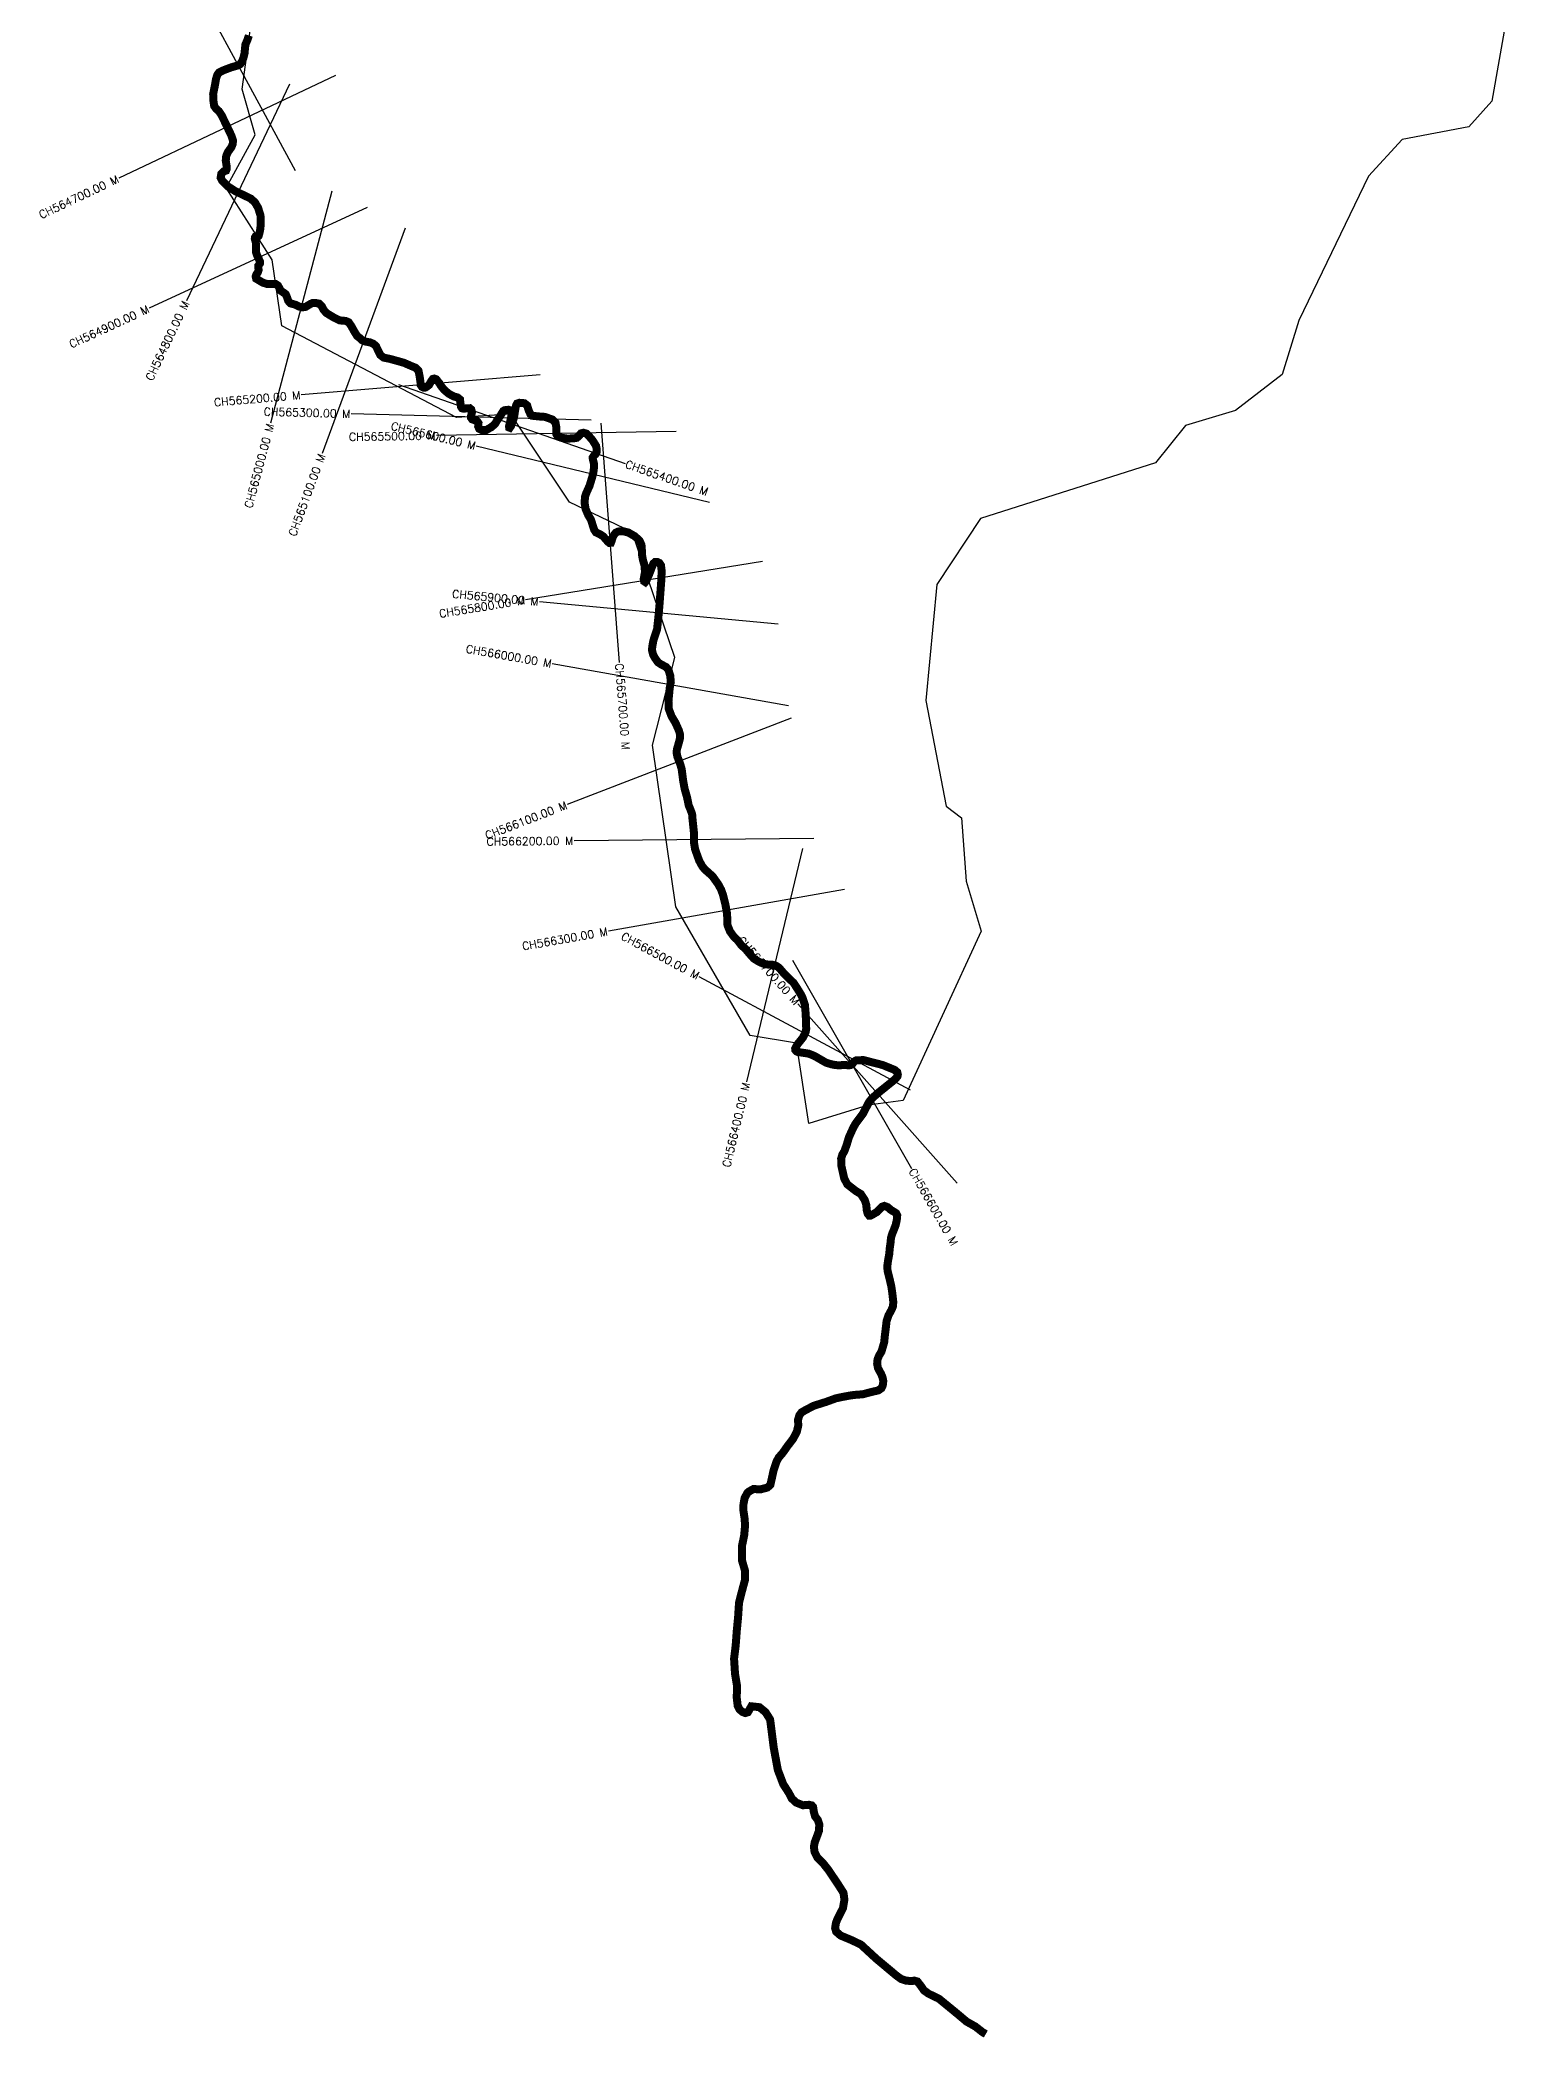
# Model space of a CAD drawing. Header units: metres. Extents: x 319160 to 322474, y 1846618 to 1853758.
# Drawn here: x 319762 to 321617, y 1846618 to 1849115 of the extents above; entities that cross this region are included whole.
import ezdxf
from ezdxf.enums import TextEntityAlignment as Align

# ---------------------------------------------------------------- set-up
doc = ezdxf.new("R2010")
doc.units = ezdxf.units.M
for name, color, linetype in [('CS', 134, 'Continuous'), ('CSMark', 6, 'Continuous'), ('UNPROTECTED', 10, 'Continuous')]:
    doc.layers.add(name, color=color, linetype=linetype)
doc.styles.get("Standard").update_dxf_attribs({"font": 'simplex.shx'})

msp = doc.modelspace()

# ---------------------------------------------------------------- linework, layer by layer
at = {"color": 6, "flags": 128}
msp.add_lwpolyline([(321616.9, 1849261.6), (321577.9, 1849038.7), (321549.3, 1849006.5), (321465.9, 1848990.6), (321423.8, 1848945), (321336.6, 1848764.5), (321315.6, 1848697.1), (321257.5, 1848652.1), (321195, 1848633.3), (321157.1, 1848586.5), (320938.4, 1848517), (320884, 1848434.7), (320870.2, 1848289.5), (320895.5, 1848157.4), (320914.9, 1848142.8), (320920.4, 1848063.7), (320939.1, 1848001.4), (320841.8, 1847789.5), (320797.9, 1847783.8), (320723.6, 1847760.8), (320708.3, 1847861.4), (320650.4, 1847870.9), (320557.3, 1848031.7), (320528.2, 1848233.6), (320556.4, 1848343.1), (320502.8, 1848499.8), (320424.4, 1848537.6), (320351.2, 1848647.3), (320283.4, 1848643.1), (320064.9, 1848758), (320052.9, 1848840.5), (319995.3, 1848930.1), (320031.4, 1848996.7), (320015.2, 1849053.8), (320027.9, 1849144.7)], dxfattribs=at)
at = {"layer": 'CS'}
for p, q in [((320081.8, 1848951.7), (319938.9, 1849215.4)), ((320132.1, 1849070.7), (319860.8, 1848942.5)), ((320074.5, 1849060), (319945.5, 1848789.1)), ((320127.3, 1848926.2), (320050.6, 1848636.2)), ((320171.4, 1848905.8), (319899.1, 1848780)), ((320218.9, 1848879.8), (320115.3, 1848598.3)), ((320388, 1848696.6), (320089, 1848671.4)), ((320210.6, 1848684.3), (320494, 1848585.9)), ((320451.4, 1848639.8), (320151.5, 1848647.8)), ((320558.1, 1848625.6), (320258.1, 1848620.7)), ((320463.8, 1848636.1), (320486.7, 1848337)), ((320599.6, 1848537.2), (320308, 1848607.4)), ((320665.7, 1848463.4), (320369.6, 1848415.3)), ((320685.5, 1848384.8), (320386.8, 1848412.8)), ((320698.3, 1848282.9), (320402.9, 1848335.3)), ((320701.7, 1848267.3), (320421.7, 1848159.5)), ((320730.1, 1848117.1), (320430.2, 1848114.3)), ((320715.8, 1848104.5), (320645.8, 1847812.8)), ((320768.5, 1848053.4), (320473.1, 1848001.2)), ((320703.4, 1847965.1), (320852.2, 1847704.6)), ((320851.1, 1847802.4), (320586.8, 1847944.3)), ((320909.2, 1847686.2), (320710.2, 1847910.6))]:
    msp.add_line(p, q, dxfattribs=at)
at = {"layer": 'UNPROTECTED', "const_width": 10, "flags": 128}
msp.add_lwpolyline([(320023.6, 1849120.7), (320021.9, 1849115.4), (320019.3, 1849109.5), (320018.8, 1849105.4), (320018.2, 1849098.4), (320016.7, 1849092.6), (320014.9, 1849088.2), (320012.8, 1849084.9), (320010, 1849083.3), (320001.8, 1849081), (319991.8, 1849077.2), (319986.3, 1849074.5), (319984.1, 1849071.4), (319982.5, 1849066.3), (319980.9, 1849057.2), (319978.9, 1849047.5), (319979.3, 1849038.7), (319980.2, 1849032.6), (319982.6, 1849029.1), (319986, 1849026.2), (319989.6, 1849020.8), (319995.5, 1849008.6), (320001.9, 1848995.1), (320003.6, 1848990), (320003.5, 1848985.4), (320001.8, 1848981.1), (319997.3, 1848975), (319995.2, 1848969.9), (319994.7, 1848964.3), (319995.8, 1848957.2), (319995.8, 1848953.8), (319995, 1848951.8), (319992.2, 1848950.9), (319989.1, 1848947.7), (319988.3, 1848942.8), (319990.4, 1848938.9), (319997, 1848932.3), (320006.8, 1848926), (320019, 1848920.2), (320025.8, 1848916.9), (320031.1, 1848912.2), (320035.1, 1848905.4), (320038.1, 1848895.9), (320038.5, 1848887.3), (320038, 1848879.6), (320036.9, 1848873.9), (320035.7, 1848870), (320035.1, 1848869.5), (320034.3, 1848869.3), (320032.9, 1848869.2), (320031.6, 1848869), (320031.2, 1848868.3), (320031, 1848866.7), (320032.2, 1848862.3), (320032.5, 1848859.1), (320032.5, 1848849.9), (320033.9, 1848845.8), (320035.9, 1848841.5), (320037.6, 1848838), (320037.4, 1848835.6), (320035.5, 1848833.1), (320035.5, 1848830.3), (320035.8, 1848827.5), (320034.9, 1848824.9), (320032.8, 1848821.7), (320032.1, 1848819.4), (320032.7, 1848816.8), (320041, 1848811.8), (320046.4, 1848810.1), (320052.3, 1848810.1), (320057, 1848810.1), (320060.1, 1848808), (320063.4, 1848801.8), (320066.7, 1848799.5), (320069.7, 1848797.3), (320071.2, 1848793.7), (320072.7, 1848789.1), (320075.7, 1848785.9), (320081.7, 1848784.2), (320086.2, 1848782), (320090.2, 1848780.9), (320094.6, 1848781.5), (320100.6, 1848785.2), (320103.5, 1848786.4), (320106.9, 1848786.4), (320111.3, 1848785.6), (320114.5, 1848782.7), (320117, 1848777.9), (320120.3, 1848774), (320124, 1848771.7), (320130, 1848768.1), (320136.9, 1848764.7), (320141, 1848764.2), (320144.4, 1848764), (320148.4, 1848762.3), (320151.5, 1848757.8), (320155.4, 1848750.8), (320158.9, 1848745.2), (320162.6, 1848742.3), (320165.4, 1848739.7), (320169.5, 1848738.1), (320175.2, 1848737.1), (320179.4, 1848735.3), (320182.7, 1848732.2), (320185.2, 1848726.9), (320188, 1848721.3), (320192.1, 1848718.1), (320199.6, 1848716.6), (320210.4, 1848713.6), (320217.5, 1848711.6), (320225.5, 1848708.1), (320232.3, 1848705.3), (320235.6, 1848701.9), (320237, 1848695.4), (320238.1, 1848688), (320238.5, 1848683.7), (320239.9, 1848681.6), (320242.1, 1848680.5), (320244.5, 1848680.7), (320248.9, 1848683.9), (320251.5, 1848688.5), (320253.7, 1848691.5), (320255.5, 1848691.9), (320257.9, 1848691), (320260.2, 1848688), (320262, 1848685.8), (320263.8, 1848682.7), (320268, 1848677.6), (320273.6, 1848672.9), (320279.7, 1848669.6), (320284.4, 1848668.3), (320287.6, 1848665.8), (320288.1, 1848661.3), (320288.9, 1848656.6), (320290.2, 1848654.7), (320292.5, 1848654.2), (320295.8, 1848654.8), (320299.7, 1848654.9), (320301.7, 1848653.2), (320302.6, 1848650.1), (320301.5, 1848645.7), (320301.4, 1848642.9), (320302.7, 1848641), (320305.6, 1848640), (320309.3, 1848638.3), (320310.7, 1848636.2), (320310.3, 1848632.1), (320311.6, 1848629.2), (320315, 1848627.5), (320320.4, 1848627.6), (320326.6, 1848631.1), (320331.4, 1848635.2), (320334.1, 1848639.7), (320338.4, 1848646.1), (320340.9, 1848650), (320341.7, 1848651.4), (320343.2, 1848652.3), (320345.8, 1848652.7), (320348.3, 1848652.9), (320351.3, 1848651.9), (320351.9, 1848650.4), (320352.3, 1848647.1), (320349.9, 1848636), (320348.9, 1848632.1), (320349.1, 1848630.7), (320349.9, 1848630.4), (320351.4, 1848632.6), (320355.1, 1848643.2), (320356.9, 1848654.9), (320357.8, 1848658.6), (320359, 1848660.7), (320361.9, 1848661.6), (320368.1, 1848661.1), (320371.6, 1848658.3), (320373.8, 1848651.3), (320375.7, 1848647.4), (320377.9, 1848645.4), (320385.7, 1848644.6), (320393.7, 1848644), (320402.9, 1848640.8), (320407, 1848636.8), (320407.9, 1848631.7), (320408, 1848627), (320408.1, 1848622.5), (320409.4, 1848620.1), (320414, 1848618), (320421.8, 1848616.9), (320429.3, 1848617.1), (320433.7, 1848617.9), (320436.2, 1848620), (320438.9, 1848623.4), (320441.9, 1848624.2), (320445.6, 1848623.1), (320449.1, 1848619.7), (320453.3, 1848614.8), (320457.7, 1848607.8), (320458.5, 1848604.2), (320458.6, 1848600.8), (320458.1, 1848599.1), (320457.1, 1848597.4), (320455, 1848595.5), (320453.6, 1848593.4), (320453.7, 1848591), (320454.5, 1848588), (320455.2, 1848584.9), (320455.2, 1848581), (320454.4, 1848574.8), (320453.1, 1848569.4), (320449.6, 1848557.9), (320445.1, 1848547.9), (320443.8, 1848543.7), (320443.5, 1848535.9), (320444.7, 1848528.8), (320447.9, 1848521.3), (320451.3, 1848515.6), (320453.4, 1848509.1), (320455.4, 1848502.9), (320457.6, 1848499.6), (320462.9, 1848497.1), (320466.7, 1848494.7), (320471.1, 1848489.6), (320472.3, 1848488.2), (320474.4, 1848486.5), (320476.3, 1848486.6), (320477.1, 1848488.5), (320478.3, 1848493), (320480.3, 1848496.9), (320482.8, 1848499.5), (320485.3, 1848500.7), (320490.9, 1848501.2), (320498.2, 1848499.4), (320506.2, 1848494.8), (320512, 1848489.4), (320514.5, 1848484.2), (320515.2, 1848475.5), (320515.2, 1848471.6), (320516.3, 1848465.3), (320518.4, 1848458.1), (320518.9, 1848449.9), (320517.3, 1848441.3), (320517.8, 1848438.6), (320519.3, 1848437.6), (320520.5, 1848439), (320524.1, 1848447.2), (320527.8, 1848456.9), (320529.4, 1848460.7), (320531.6, 1848462.7), (320534.5, 1848462.6), (320536.9, 1848461.5), (320538.9, 1848458.4), (320539.8, 1848451.5), (320539.2, 1848438.3), (320536.9, 1848407.2), (320535.5, 1848392.2), (320534, 1848378.4), (320529.4, 1848364.5), (320528.1, 1848357.4), (320527.6, 1848352.6), (320529.1, 1848346.7), (320531.6, 1848342.3), (320535.2, 1848337.2), (320539.2, 1848334.6), (320545.3, 1848331.4), (320548.3, 1848327.7), (320550.5, 1848320.7), (320551.2, 1848312.6), (320549.8, 1848305), (320548.3, 1848289.1), (320548.5, 1848279.4), (320552.1, 1848269.8), (320557.2, 1848261.3), (320561.4, 1848251.8), (320562.7, 1848247.1), (320562.5, 1848241.5), (320560.6, 1848234.5), (320558.8, 1848228.4), (320558.5, 1848223.9), (320559.5, 1848219.1), (320562.9, 1848210.3), (320564.8, 1848203.7), (320565.7, 1848196.6), (320566.6, 1848189.6), (320568.5, 1848179.1), (320571.5, 1848168.6), (320573.6, 1848158.4), (320575.6, 1848153.7), (320577.9, 1848147.3), (320578.3, 1848141.6), (320580.1, 1848124.5), (320580.2, 1848112), (320581.5, 1848103.8), (320584.6, 1848095.1), (320586.7, 1848089.3), (320590.3, 1848082.7), (320593.5, 1848078.6), (320598.3, 1848074.4), (320603.4, 1848069.8), (320610.4, 1848060), (320614.3, 1848052.8), (320616.7, 1848045.8), (320619.5, 1848034.5), (320621.3, 1848024.3), (320621.9, 1848016.9), (320621.8, 1848012.9), (320621.8, 1848010.2), (320622.6, 1848007.4), (320625.2, 1848000.9), (320629.9, 1847994.5), (320634.3, 1847990.3), (320639.8, 1847983.2), (320644.3, 1847979.3), (320651.1, 1847971.3), (320654.8, 1847967.2), (320660.5, 1847963.5), (320663.1, 1847962.2), (320667.7, 1847960.3), (320673.5, 1847959.4), (320677.6, 1847959.4), (320681.8, 1847958.4), (320685.1, 1847956.6), (320687.5, 1847954.4), (320692.1, 1847949), (320698.1, 1847943.1), (320704.8, 1847936.5), (320708.8, 1847930.4), (320713.7, 1847922.5), (320716, 1847917.8), (320718.9, 1847909.1), (320719.7, 1847899.7), (320720.3, 1847888.1), (320720.5, 1847878.9), (320719.6, 1847874.5), (320716.2, 1847868), (320709.6, 1847859.8), (320708.3, 1847857.6), (320706.7, 1847854.4), (320706.8, 1847852.8), (320708.5, 1847850.8), (320710.8, 1847850), (320717.5, 1847849.1), (320723.8, 1847848.1), (320730.9, 1847845.2), (320745.1, 1847837), (320751.7, 1847834.9), (320757.4, 1847833.8), (320763, 1847833.6), (320767.6, 1847834.1), (320770.7, 1847833.8), (320774, 1847833.5), (320776.3, 1847834), (320778, 1847834.9), (320780.5, 1847838.3), (320783.1, 1847839.8), (320792.3, 1847840.1), (320804.1, 1847837), (320815.9, 1847834), (320828, 1847829.1), (320831.3, 1847827.7), (320834.4, 1847825), (320835.1, 1847822.2), (320834.7, 1847819.9), (320832.5, 1847817), (320828.5, 1847813.6), (320810.1, 1847798.8), (320802.6, 1847792.1), (320799.1, 1847787.7), (320791.3, 1847772.8), (320782.7, 1847761.4), (320779.5, 1847755.9), (320773.9, 1847743.6), (320771.1, 1847734.1), (320768.2, 1847726.1), (320765.7, 1847722.1), (320764.2, 1847716.8), (320764.5, 1847708), (320768, 1847692.3), (320771.8, 1847684.9), (320782.4, 1847676.6), (320788.8, 1847672.7), (320793.8, 1847665), (320795.6, 1847659.2), (320796.3, 1847651.9), (320797.4, 1847648.1), (320799.4, 1847645.6), (320800.7, 1847645.7), (320803.9, 1847647.3), (320809.2, 1847650.4), (320813.3, 1847654.8), (320815.7, 1847657), (320818.3, 1847657.8), (320822.3, 1847656.3), (320826.7, 1847652.6), (320830.1, 1847650.6), (320833, 1847648.7), (320834.3, 1847646), (320833.8, 1847640.3), (320832.4, 1847634), (320830, 1847627.7), (320828, 1847622.9), (320826.5, 1847617.9), (320826.1, 1847612.8), (320825, 1847605.2), (320824.3, 1847597.4), (320822.7, 1847588.6), (320822, 1847583.1), (320822.2, 1847576.8), (320824.6, 1847567.5), (320827, 1847557), (320828.3, 1847547.9), (320829.3, 1847538.7), (320829.2, 1847532.8), (320827.2, 1847528), (320823.5, 1847521.2), (320821, 1847513.7), (320820.2, 1847506.6), (320818.9, 1847496.1), (320818, 1847487.2), (320814.6, 1847475.7), (320811.7, 1847470.9), (320809.7, 1847465.9), (320809.2, 1847460.6), (320810.3, 1847455), (320814, 1847448.2), (320815.9, 1847443.8), (320816.8, 1847439.6), (320816.7, 1847436), (320816.1, 1847433.2), (320814.6, 1847430), (320810.8, 1847427.3), (320804.8, 1847425.9), (320791, 1847422.4), (320780.5, 1847421.6), (320774.5, 1847420.7), (320765.4, 1847419), (320757.8, 1847417.4), (320745.7, 1847413), (320729.8, 1847408), (320718.8, 1847402.2), (320714.7, 1847399.8), (320711.9, 1847396), (320710.4, 1847390.9), (320710.5, 1847383), (320708.8, 1847375.5), (320704.1, 1847366.7), (320697.4, 1847358), (320691.2, 1847349.2), (320686.1, 1847343.3), (320683.5, 1847338.5), (320679.7, 1847327.3), (320677.3, 1847316.2), (320675.7, 1847309.2), (320671.9, 1847305.8), (320663.2, 1847303.5), (320654.5, 1847304), (320648.5, 1847300.6), (320647.1, 1847299.3), (320643.6, 1847293.1), (320642.1, 1847285.3), (320642, 1847277), (320643.6, 1847266.3), (320644, 1847257.4), (320642.9, 1847245.8), (320640.3, 1847233.3), (320640.3, 1847214.5), (320644, 1847201.7), (320644, 1847190.5), (320640.8, 1847178.8), (320636.5, 1847161.9), (320635.3, 1847143.4), (320633.8, 1847128.1), (320632.3, 1847108.2), (320630.3, 1847091.9), (320631.5, 1847072.9), (320634.1, 1847057.4), (320633.6, 1847043.4), (320634.8, 1847033.3), (320637.2, 1847028.5), (320640.7, 1847025.4), (320644.3, 1847024), (320647.6, 1847025), (320651.9, 1847032.4), (320662, 1847031.3), (320669.7, 1847025), (320675.4, 1847015.9), (320679.9, 1846980.6), (320685, 1846953), (320691.7, 1846935.2), (320698.8, 1846924.2), (320702.5, 1846917.1), (320708, 1846912.1), (320716.4, 1846908.7), (320721.5, 1846909.2), (320724, 1846909.3), (320727.4, 1846908.6), (320729.2, 1846906.5), (320729.9, 1846901.1), (320731.5, 1846895.1), (320735.2, 1846890.1), (320736.9, 1846884.7), (320736.4, 1846876.6), (320733.6, 1846868.8), (320731.2, 1846862.5), (320730.1, 1846856.8), (320731, 1846850.3), (320734.4, 1846843.5), (320742, 1846835.8), (320748.4, 1846827.7), (320760.8, 1846809.2), (320767.1, 1846799.3), (320768.3, 1846790.8), (320766.5, 1846780.1), (320759.5, 1846766.4), (320757.6, 1846761.3), (320756.7, 1846755.1), (320758, 1846750.7), (320763.5, 1846745.9), (320777.4, 1846740.1), (320789, 1846734.5), (320797.5, 1846726.7), (320807.9, 1846717.1), (320833, 1846696.1), (320839.2, 1846691.6), (320845.7, 1846689.5), (320852.8, 1846689), (320855.5, 1846689.6), (320859.5, 1846688.5), (320863.8, 1846683.1), (320867.7, 1846677.4), (320873.5, 1846673.2), (320886.4, 1846667), (320910.2, 1846647.5), (320921.1, 1846638.3), (320932, 1846632.2), (320941.1, 1846625.1), (320945.1, 1846622.8)], dxfattribs=at)

# ---------------------------------------------------------------- texts
at = {"layer": 'CSMark'}
for s, rotation, p in [('CH564700.00 M', 25.2933, (319859.9, 1848942.1)), ('CH564800.00 M', 64.5467, (319945.1, 1848788.2)), ('CH564900.00 M', 24.787, (319898.1, 1848779.6)), ('CH565200.00 M', 4.8361, (320088, 1848671.3)), ('CH565300.00 M', 358.4832, (320150.5, 1848647.8)), ('CH565000.00 M', 75.1807, (320050.4, 1848635.2)), ('CH565500.00 M', 0.9328, (320257.1, 1848620.7)), ('CH565600.00 M', 346.4653, (320307, 1848607.7)), ('CH565100.00 M', 69.7898, (320114.9, 1848597.3)), ('CH565800.00 M', 9.2245, (320368.6, 1848415.2)), ('CH565900.00 M', 354.6528, (320385.8, 1848412.9)), ('CH566000.00 M', 349.9387, (320401.9, 1848335.5)), ('CH566100.00 M', 21.047, (320420.8, 1848159.2)), ('CH566200.00 M', 0.5432, (320429.2, 1848114.3)), ('CH566300.00 M', 10.0138, (320472.1, 1848001)), ('CH566500.00 M', 331.7696, (320585.9, 1847944.7)), ('CH566700.00 M', 311.5653, (320709.5, 1847911.4)), ('CH566400.00 M', 76.5175, (320645.6, 1847811.8))]:
    msp.add_text(s, height=10, rotation=rotation, dxfattribs=at).set_placement(p, align=Align.MIDDLE_RIGHT)
for s, rotation, p in [('CH565400.00 M', 340.8427, (320494.9, 1848585.5)), ('CH565700.00 M', 274.3884, (320486.8, 1848336)), ('CH566600.00 M', 299.736, (320852.7, 1847703.7))]:
    msp.add_text(s, height=10, rotation=rotation, dxfattribs=at).set_placement(p, align=Align.MIDDLE_LEFT)

doc.saveas('drawing.dxf')
